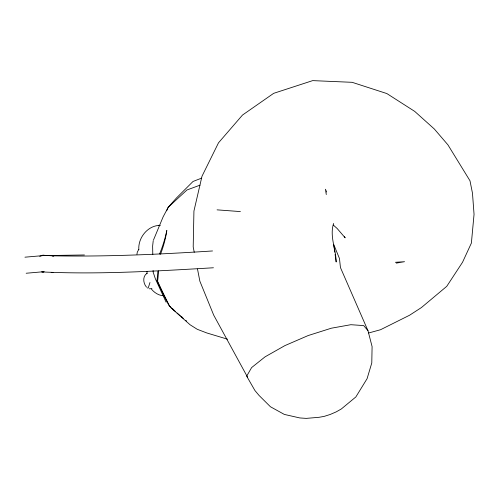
<?xml version="1.0" encoding="UTF-8"?>
<svg xmlns="http://www.w3.org/2000/svg" width="499" height="499" viewBox="0 0 499 499"><rect width="100%" height="100%" fill="white"/><g stroke="black" fill="none" stroke-linecap="round" stroke-linejoin="round"><path stroke-width="0.75" d="M138.834 249.662C137.93 237.792 147.791 225.405 160.017 225.373M146.999 273.62L147.043 271.5M153.224 240.649L152.632 246.113L152.794 254.502M136.938 254.347L137.306 252.089L138.809 249.381M333.588 223.446C329.409 236.264 336.014 249.076 336.158 262L335.103 254.384M149.974 282.496L148.409 287.418L147.804 288.204L147.66 287.879M153.524 239.932L163.092 216.928L168.225 207.241L176.484 197.972L193.038 181.461L201.565 178.155M166.672 210.803L168.225 207.241L186.95 189.982L200.005 185.16M147.111 273.252C142.327 276.134 143.132 283.482 146.544 287.168M39.72 256.336L42.795 255.232L53.917 255.931L52.108 255.812C105.62 256.842 159.137 254.415 212.53 250.96M368.661 332.989L380.525 329.727L409.554 315.243L421.418 307.565L446.748 286.339L462.536 262.262L471.38 243.107L474.05 214.339L472.478 193.2L469.983 180.763L447.921 144.847L434.323 128.998L414.694 111.377L386.856 93.562L352.138 82.316L312.692 80.62L273.664 93.338L242.495 115.057L218.506 142.814L202.001 176.234L193.936 211.046L193.2 246.918L194.236 252.251M151.921 288.622L149.182 288.815M396.3 263.116L404.533 261.694L395.358 262.299M24.95 257.185L42.97 255.619L84.431 254.97M26.173 273.24L44.193 271.674M213.435 267.77C156.312 271.132 98.977 274.65 41.76 271.918L43.7 272.042M158.738 225.311L160.104 225.392M163.535 295.788C158.776 295.508 154.422 292.776 151.453 289.133M42.795 255.232L44.729 255.357M51.204 272.51L53.013 272.629M217.071 209.854L240.399 211.582M227.538 339.195L206.842 332.97L197.242 329.29L190.082 324.774L171.12 307.945M333.332 225.068L337.174 228.517L345.177 237.842L344.366 236.532M367.981 330.7L363.696 325.585L350.834 324.706L331.342 328.205L308.195 335.54L284.917 345.601L265.05 356.847L251.621 367.582L246.674 376.159L254.914 390.505L259.056 395.445L270.439 406.754L284.343 414.426L299.812 417.944L306.243 418.38L319.117 417.289L324.163 416.384L330.157 414.488L336.176 411.887L341.322 408.974L355.849 396.948L367.089 378.666L371.786 362.954L372.092 346.593L367.981 330.7L340.449 267.576L339.476 258.557L333.725 244.485L334.785 252.101M247.623 377.294L213.697 315.125L199.862 281.187L197.492 269.005M166.117 302.207L155.326 278.71L153.131 272.049L153.099 270.52M326.664 192.015L325.417 189.202L326.29 194.554M158.588 270.832A85.94 17.234 85.5 0 1 157.603 281.324A64.109 5.608 63.8 0 0 169.735 306.361A23.16 0.898 42.4 0 0 175.292 311.395M182.285 317.345A27.857 1.079 42.4 0 1 181.305 316.503M173.795 309.86A27.857 1.079 42.4 0 1 172.479 308.675M170.72 307.078A27.857 1.079 42.4 0 1 168.955 305.469A42.633 3.73 63.8 0 1 156.973 280.6A72.168 14.471 85.5 0 0 157.859 271.45M186.514 320.969A23.16 0.898 42.4 0 1 185.609 320.264M183.295 318.362A23.16 0.898 42.4 0 1 181.917 317.196M180.407 315.898A23.16 0.898 42.4 0 1 177.076 312.979M159.574 253.985A38.304 10.841 -71.8 0 0 166.816 230.457A33.976 9.612 -71.8 0 1 160.491 254.29"/></g></svg>
